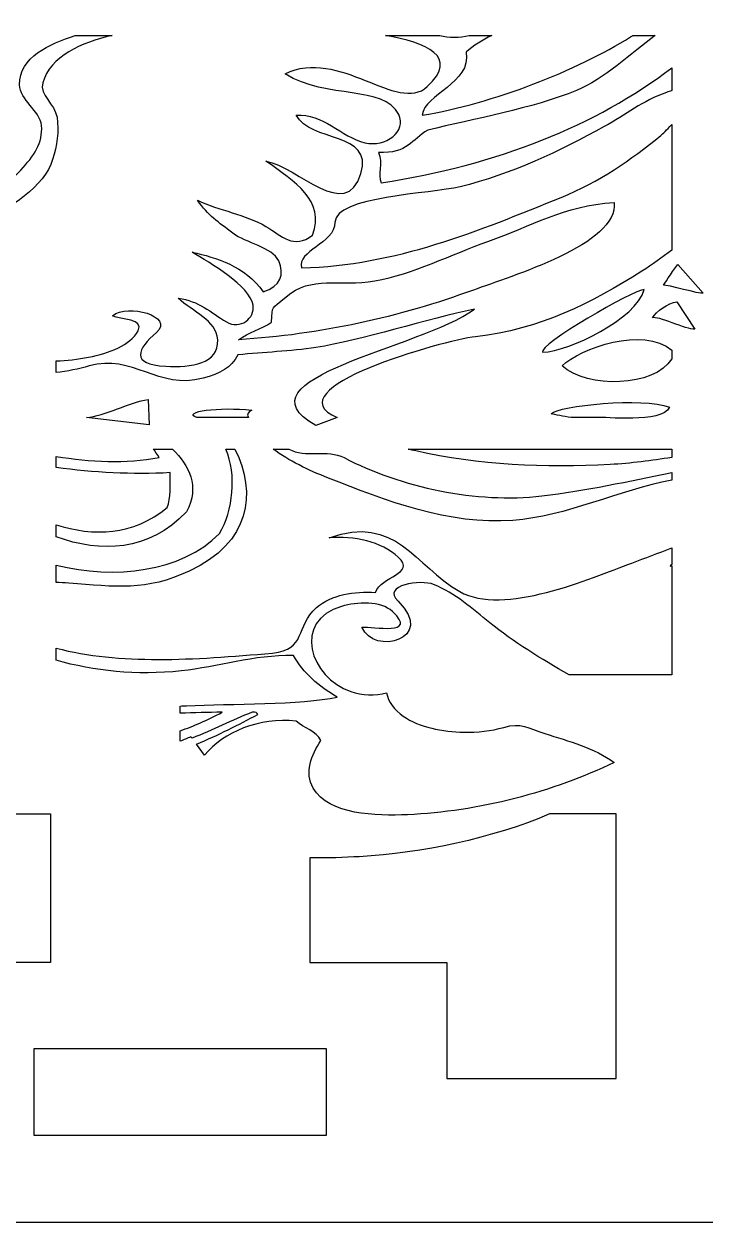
# Model space of a CAD drawing. Header units: centimetres. Extents: x -7.8 to 7.3, y -6 to 13.9.
# Drawn here: x -0.97 to 2.2, y 4.64 to 10.23 of the extents above; entities that cross this region are included whole.
import ezdxf

# ---------------------------------------------------------------- set-up
doc = ezdxf.new("R2010")
doc.units = ezdxf.units.CM
doc.header["$MEASUREMENT"] = 0
doc.layers.add('layer 1', color=7, linetype='Continuous')

msp = doc.modelspace()

# ---------------------------------------------------------------- linework, layer by layer
at = {"layer": 'layer 1', "color": 30}
for points, knots in [([(-7.76063, 13.89131), (-7.76063, 13.89131), (-5.05971, 13.89131), (-5.05971, 13.89131), (-5.05971, 13.89131), (-5.05971, 13.89131), (-5.05971, 13.17353), (-5.05971, 13.17353), (-5.05971, 13.17353), (-5.05971, 13.17353), (-4.19442, 13.17353), (-4.19442, 13.17353), (-4.19442, 13.17353), (-4.19442, 13.17353), (-4.19442, 12.55783), (-4.19442, 12.55783), (-4.19442, 12.55783), (-4.19442, 12.55783), (-2.87372, 12.55783), (-2.87372, 12.55783), (-2.87372, 12.55783), (-2.87372, 12.55783), (-2.87372, 13.89131), (-2.87372, 13.89131), (-2.87372, 13.89131), (-2.87372, 13.89131), (-0.23975, 13.89131), (-0.23975, 13.89131), (-0.23975, 13.89131), (-0.23975, 13.89131), (2.39421, 13.89131), (2.39421, 13.89131), (2.39421, 13.89131), (2.39421, 13.89131), (2.39421, 12.55783), (2.39421, 12.55783), (2.39421, 12.55783), (2.39421, 12.55783), (3.71491, 12.55783), (3.71491, 12.55783), (3.71491, 12.55783), (3.71491, 12.55783), (3.71491, 13.17353), (3.71491, 13.17353), (3.71491, 13.17353), (3.71491, 13.17353), (4.5802, 13.17353), (4.5802, 13.17353), (4.5802, 13.17353), (4.5802, 13.17353), (4.5802, 13.89131), (4.5802, 13.89131), (4.5802, 13.89131), (4.5802, 13.89131), (7.28112, 13.89131), (7.28112, 13.89131), (7.28112, 13.89131), (7.28112, 13.89131), (7.28112, 11.05528), (7.28112, 11.05528), (7.28112, 11.05528), (7.28112, 11.05528), (6.71779, 11.05528), (6.71779, 11.05528), (6.71779, 11.05528), (6.71779, 11.05528), (6.71779, 7.47615), (6.71779, 7.47615), (6.71779, 7.47615), (6.71779, 7.47615), (7.28112, 7.47615), (7.28112, 7.47615), (7.28112, 7.47615), (7.28112, 7.47615), (7.28112, 4.64433), (7.28112, 4.64433), (7.28112, 4.64433), (7.28112, 4.64433), (4.5802, 4.64433), (4.5802, 4.64433), (4.5802, 4.64433), (4.5802, 4.64433), (4.5802, 5.36721), (4.5802, 5.36721), (4.5802, 5.36721), (4.5802, 5.36721), (3.71491, 5.36721), (3.71491, 5.36721), (3.71491, 5.36721), (3.71491, 5.36721), (3.71491, 5.85966), (3.71491, 5.85966), (3.71491, 5.85966), (3.71491, 5.85966), (2.39421, 5.85966), (2.39421, 5.85966), (2.39421, 5.85966), (2.39421, 5.85966), (2.39421, 4.64433), (2.39421, 4.64433), (2.39421, 4.64433), (2.39421, 4.64433), (-0.23975, 4.64433), (-0.23975, 4.64433), (-0.23975, 4.64433), (-0.23975, 4.64433), (-2.87372, 4.64433), (-2.87372, 4.64433), (-2.87372, 4.64433), (-2.87372, 4.64433), (-2.87372, 5.85966), (-2.87372, 5.85966), (-2.87372, 5.85966), (-2.87372, 5.85966), (-4.19442, 5.85966), (-4.19442, 5.85966), (-4.19442, 5.85966), (-4.19442, 5.85966), (-4.19442, 5.36721), (-4.19442, 5.36721), (-4.19442, 5.36721), (-4.19442, 5.36721), (-5.05971, 5.36721), (-5.05971, 5.36721), (-5.05971, 5.36721), (-5.05971, 5.36721), (-5.05971, 4.64433), (-5.05971, 4.64433), (-5.05971, 4.64433), (-5.05971, 4.64433), (-7.76063, 4.64433), (-7.76063, 4.64433), (-7.76063, 4.64433), (-7.76063, 4.64433), (-7.76063, 7.47615), (-7.76063, 7.47615), (-7.76063, 7.47615), (-7.76063, 7.47615), (-7.1973, 7.47615), (-7.1973, 7.47615), (-7.1973, 7.47615), (-7.1973, 7.47615), (-7.1973, 11.05528), (-7.1973, 11.05528), (-7.1973, 11.05528), (-7.1973, 11.05528), (-7.76063, 11.05528), (-7.76063, 11.05528), (-7.76063, 11.05528), (-7.76063, 11.05528), (-7.76063, 13.89131), (-7.76063, 13.89131)], [0, 0, 0, 0, 0.025641, 0.025641, 0.025641, 0.025641, 0.0512821, 0.0512821, 0.0512821, 0.0512821, 0.0769231, 0.0769231, 0.0769231, 0.0769231, 0.1025641, 0.1025641, 0.1025641, 0.1025641, 0.1282051, 0.1282051, 0.1282051, 0.1282051, 0.1538462, 0.1538462, 0.1538462, 0.1538462, 0.1794872, 0.1794872, 0.1794872, 0.1794872, 0.2051282, 0.2051282, 0.2051282, 0.2051282, 0.2307692, 0.2307692, 0.2307692, 0.2307692, 0.2564103, 0.2564103, 0.2564103, 0.2564103, 0.2820513, 0.2820513, 0.2820513, 0.2820513, 0.3076923, 0.3076923, 0.3076923, 0.3076923, 0.3333333, 0.3333333, 0.3333333, 0.3333333, 0.3589744, 0.3589744, 0.3589744, 0.3589744, 0.3846154, 0.3846154, 0.3846154, 0.3846154, 0.4102564, 0.4102564, 0.4102564, 0.4102564, 0.4358974, 0.4358974, 0.4358974, 0.4358974, 0.4615385, 0.4615385, 0.4615385, 0.4615385, 0.4871795, 0.4871795, 0.4871795, 0.4871795, 0.5128205, 0.5128205, 0.5128205, 0.5128205, 0.5384615, 0.5384615, 0.5384615, 0.5384615, 0.5641026, 0.5641026, 0.5641026, 0.5641026, 0.5897436, 0.5897436, 0.5897436, 0.5897436, 0.6153846, 0.6153846, 0.6153846, 0.6153846, 0.6410256, 0.6410256, 0.6410256, 0.6410256, 0.6666667, 0.6666667, 0.6666667, 0.6666667, 0.6923077, 0.6923077, 0.6923077, 0.6923077, 0.7179487, 0.7179487, 0.7179487, 0.7179487, 0.7435897, 0.7435897, 0.7435897, 0.7435897, 0.7692308, 0.7692308, 0.7692308, 0.7692308, 0.7948718, 0.7948718, 0.7948718, 0.7948718, 0.8205128, 0.8205128, 0.8205128, 0.8205128, 0.8461538, 0.8461538, 0.8461538, 0.8461538, 0.8717949, 0.8717949, 0.8717949, 0.8717949, 0.8974359, 0.8974359, 0.8974359, 0.8974359, 0.9230769, 0.9230769, 0.9230769, 0.9230769, 0.9487179, 0.9487179, 0.9487179, 0.9487179, 1, 1, 1, 1]), ([(-0.55715, 10.17455), (-0.55715, 10.17455), (-0.72831, 10.17455), (-0.72831, 10.17455), (-0.72831, 10.17455), (-0.84884, 10.13485), (-0.98929, 10.07307), (-0.98817, 9.94418), (-0.98817, 9.94418), (-0.98754, 9.87286), (-0.89208, 9.82462), (-0.88541, 9.7546), (-0.88541, 9.7546), (-0.87761, 9.67302), (-0.92179, 9.61157), (-0.9819, 9.54668), (-0.9819, 9.54668), (-1.13603, 9.3803), (-1.31766, 9.35435), (-1.51229, 9.24357), (-1.51229, 9.24357), (-1.87946, 9.03458), (-1.63802, 8.69887), (-1.28098, 8.62751), (-1.28098, 8.62751), (-1.20085, 8.61148), (-1.11661, 8.60023), (-1.03186, 8.59619), (-1.03186, 8.59619), (-1.03186, 8.59619), (-1.03186, 8.65607), (-1.03186, 8.65607), (-1.03186, 8.65607), (-1.22272, 8.66295), (-1.4083, 8.72088), (-1.51978, 8.82362), (-1.51978, 8.82362), (-1.80751, 9.08881), (-1.39926, 9.21234), (-1.17308, 9.30594), (-1.17308, 9.30594), (-1.02932, 9.36544), (-0.87227, 9.4707), (-0.83365, 9.5963), (-0.83365, 9.5963), (-0.81406, 9.66009), (-0.80242, 9.72798), (-0.81329, 9.79352), (-0.81329, 9.79352), (-0.82336, 9.85414), (-0.89526, 9.8982), (-0.87974, 9.95337), (-0.87974, 9.95337), (-0.84521, 10.0762), (-0.69921, 10.14081), (-0.55715, 10.17455)], [0, 0, 0, 0, 0.0666667, 0.0666667, 0.0666667, 0.0666667, 0.1333333, 0.1333333, 0.1333333, 0.1333333, 0.2, 0.2, 0.2, 0.2, 0.2666667, 0.2666667, 0.2666667, 0.2666667, 0.3333333, 0.3333333, 0.3333333, 0.3333333, 0.4, 0.4, 0.4, 0.4, 0.4666667, 0.4666667, 0.4666667, 0.4666667, 0.5333333, 0.5333333, 0.5333333, 0.5333333, 0.6, 0.6, 0.6, 0.6, 0.6666667, 0.6666667, 0.6666667, 0.6666667, 0.7333333, 0.7333333, 0.7333333, 0.7333333, 0.8, 0.8, 0.8, 0.8, 0.8666667, 0.8666667, 0.8666667, 0.8666667, 1, 1, 1, 1]), ([(1.97263, 10.17455), (1.97263, 10.17455), (1.86863, 10.17455), (1.86863, 10.17455), (1.86863, 10.17455), (1.86489, 10.17215), (1.86122, 10.16981), (1.85762, 10.16755), (1.85762, 10.16755), (1.60746, 10.01066), (1.21792, 9.85714), (0.88749, 9.80202), (0.88749, 9.80202), (0.89622, 9.9032), (1.11855, 9.95021), (1.09173, 10.09647), (1.09173, 10.09647), (1.12482, 10.12786), (1.16853, 10.15079), (1.21121, 10.17455), (1.21121, 10.17455), (1.21121, 10.17455), (1.10641, 10.17455), (1.10641, 10.17455), (1.10641, 10.17455), (1.06076, 10.16317), (1.0117, 10.16218), (0.9695, 10.17455), (0.9695, 10.17455), (0.9695, 10.17455), (0.71612, 10.17455), (0.71612, 10.17455), (0.71612, 10.17455), (0.90559, 10.13913), (1.06381, 10.07692), (0.91077, 9.93566), (0.91077, 9.93566), (0.77298, 9.80846), (0.49759, 10.12063), (0.24925, 9.99494), (0.24925, 9.99494), (0.44591, 9.87313), (0.70779, 9.94483), (0.77782, 9.80587), (0.77782, 9.80587), (0.817, 9.7281), (0.7177, 9.65131), (0.62031, 9.67433), (0.62031, 9.67433), (0.51061, 9.70028), (0.42384, 9.81389), (0.30032, 9.80202), (0.30032, 9.80202), (0.36573, 9.6752), (0.6609, 9.72621), (0.60214, 9.53146), (0.60214, 9.53146), (0.53275, 9.30143), (0.30821, 9.56234), (0.1599, 9.58881), (0.1599, 9.58881), (0.2949, 9.49057), (0.43521, 9.40757), (0.37689, 9.24357), (0.37689, 9.24357), (0.28792, 9.17491), (0.23325, 9.24139), (0.1599, 9.28417), (0.1599, 9.28417), (0.06329, 9.34054), (-0.05765, 9.35757), (-0.15923, 9.40602), (-0.15923, 9.40602), (-0.10961, 9.33446), (-0.06286, 9.30497), (0.00571, 9.25252), (0.00571, 9.25252), (0.06631, 9.20617), (0.18961, 9.18721), (0.21905, 9.1238), (0.21905, 9.1238), (0.24759, 9.06232), (0.22802, 9.00478), (0.14712, 8.97957), (0.14712, 8.97957), (0.06093, 9.10002), (-0.07205, 9.13942), (-0.18399, 9.16362), (-0.18399, 9.16362), (-0.10065, 9.11464), (0.08428, 9.00691), (0.09971, 8.91705), (0.09971, 8.91705), (0.1099, 8.85778), (0.04105, 8.80027), (-0.0248, 8.83942), (-0.0248, 8.83942), (-0.09724, 8.8825), (-0.15351, 8.93788), (-0.24856, 8.94912), (-0.24856, 8.94912), (-0.18345, 8.88773), (-0.06998, 8.84633), (-0.06503, 8.75595), (-0.06503, 8.75595), (-0.05885, 8.64311), (-0.18881, 8.6256), (-0.30649, 8.63239), (-0.30649, 8.63239), (-0.47551, 8.64213), (-0.43789, 8.71256), (-0.3502, 8.79032), (-0.3502, 8.79032), (-0.26584, 8.8651), (-0.48341, 8.9277), (-0.55495, 8.86788), (-0.55495, 8.86788), (-0.51617, 8.84926), (-0.40544, 8.85374), (-0.4358, 8.79718), (-0.4358, 8.79718), (-0.45395, 8.76334), (-0.48855, 8.7374), (-0.52749, 8.71857), (-0.52749, 8.71857), (-0.61291, 8.6773), (-0.7174, 8.66246), (-0.81784, 8.65721), (-0.81784, 8.65721), (-0.81784, 8.65721), (-0.81784, 8.6029), (-0.81784, 8.6029), (-0.81784, 8.6029), (-0.76494, 8.60921), (-0.71309, 8.61928), (-0.66321, 8.63377), (-0.66321, 8.63377), (-0.46115, 8.69247), (-0.34275, 8.51946), (-0.13339, 8.57694), (-0.13339, 8.57694), (-0.0523, 8.5992), (-0.00371, 8.62484), (0.02888, 8.68541), (0.02888, 8.68541), (0.14942, 8.69764), (0.27291, 8.70223), (0.39229, 8.72016), (0.39229, 8.72016), (0.59862, 8.75116), (0.92011, 8.85597), (1.13002, 8.89835), (1.13002, 8.89835), (0.88003, 8.71531), (0.00323, 8.57623), (0.39209, 8.3563), (0.39209, 8.3563), (0.39209, 8.3563), (0.49188, 8.39317), (0.49188, 8.39317), (0.49188, 8.39317), (0.1831, 8.52727), (0.98412, 8.75245), (1.13602, 8.7699), (1.13602, 8.7699), (1.43451, 8.80421), (1.67524, 8.92641), (1.90995, 9.07558), (1.90995, 9.07558), (1.95859, 9.1065), (2.00501, 9.13934), (2.0494, 9.17383), (2.0494, 9.17383), (2.0494, 9.17383), (2.0494, 9.75869), (2.0494, 9.75869), (2.0494, 9.75869), (2.02594, 9.73379), (2.00736, 9.71519), (1.99817, 9.70774), (1.99817, 9.70774), (1.85674, 9.59305), (1.71398, 9.49228), (1.5344, 9.41947), (1.5344, 9.41947), (1.15438, 9.26534), (0.76229, 9.10081), (0.32582, 9.09125), (0.32582, 9.09125), (0.30142, 9.17039), (0.48056, 9.20321), (0.48085, 9.30306), (0.48085, 9.30306), (0.48124, 9.42458), (0.9268, 9.43572), (1.0637, 9.46891), (1.0637, 9.46891), (1.30045, 9.52632), (1.52992, 9.63629), (1.73504, 9.74927), (1.73504, 9.74927), (1.83469, 9.80415), (1.914, 9.86991), (2.02489, 9.90859), (2.02489, 9.90859), (2.03308, 9.91144), (2.04125, 9.91438), (2.0494, 9.91739), (2.0494, 9.91739), (2.0494, 9.91739), (2.0494, 10.02343), (2.0494, 10.02343), (2.0494, 10.02343), (1.69756, 9.75449), (1.23864, 9.57075), (0.69601, 9.48725), (0.69601, 9.48725), (0.67739, 9.52503), (0.70623, 9.57792), (0.68326, 9.62941), (0.68326, 9.62941), (0.8209, 9.62145), (0.83867, 9.69022), (0.91303, 9.73262), (0.91303, 9.73262), (1.12838, 9.78634), (1.39965, 9.83297), (1.60578, 9.91792), (1.60578, 9.91792), (1.73374, 9.97064), (1.86041, 10.09124), (1.97263, 10.17455)], [0, 0, 0, 0, 0.0169492, 0.0169492, 0.0169492, 0.0169492, 0.0338983, 0.0338983, 0.0338983, 0.0338983, 0.0508475, 0.0508475, 0.0508475, 0.0508475, 0.0677966, 0.0677966, 0.0677966, 0.0677966, 0.0847458, 0.0847458, 0.0847458, 0.0847458, 0.1016949, 0.1016949, 0.1016949, 0.1016949, 0.1186441, 0.1186441, 0.1186441, 0.1186441, 0.1355932, 0.1355932, 0.1355932, 0.1355932, 0.1525424, 0.1525424, 0.1525424, 0.1525424, 0.1694915, 0.1694915, 0.1694915, 0.1694915, 0.1864407, 0.1864407, 0.1864407, 0.1864407, 0.2033898, 0.2033898, 0.2033898, 0.2033898, 0.220339, 0.220339, 0.220339, 0.220339, 0.2372881, 0.2372881, 0.2372881, 0.2372881, 0.2542373, 0.2542373, 0.2542373, 0.2542373, 0.2711864, 0.2711864, 0.2711864, 0.2711864, 0.2881356, 0.2881356, 0.2881356, 0.2881356, 0.3050847, 0.3050847, 0.3050847, 0.3050847, 0.3220339, 0.3220339, 0.3220339, 0.3220339, 0.3389831, 0.3389831, 0.3389831, 0.3389831, 0.3559322, 0.3559322, 0.3559322, 0.3559322, 0.3728814, 0.3728814, 0.3728814, 0.3728814, 0.3898305, 0.3898305, 0.3898305, 0.3898305, 0.4067797, 0.4067797, 0.4067797, 0.4067797, 0.4237288, 0.4237288, 0.4237288, 0.4237288, 0.440678, 0.440678, 0.440678, 0.440678, 0.4576271, 0.4576271, 0.4576271, 0.4576271, 0.4745763, 0.4745763, 0.4745763, 0.4745763, 0.4915254, 0.4915254, 0.4915254, 0.4915254, 0.5084746, 0.5084746, 0.5084746, 0.5084746, 0.5254237, 0.5254237, 0.5254237, 0.5254237, 0.5423729, 0.5423729, 0.5423729, 0.5423729, 0.559322, 0.559322, 0.559322, 0.559322, 0.5762712, 0.5762712, 0.5762712, 0.5762712, 0.5932203, 0.5932203, 0.5932203, 0.5932203, 0.6101695, 0.6101695, 0.6101695, 0.6101695, 0.6271186, 0.6271186, 0.6271186, 0.6271186, 0.6440678, 0.6440678, 0.6440678, 0.6440678, 0.6610169, 0.6610169, 0.6610169, 0.6610169, 0.6779661, 0.6779661, 0.6779661, 0.6779661, 0.6949153, 0.6949153, 0.6949153, 0.6949153, 0.7118644, 0.7118644, 0.7118644, 0.7118644, 0.7288136, 0.7288136, 0.7288136, 0.7288136, 0.7457627, 0.7457627, 0.7457627, 0.7457627, 0.7627119, 0.7627119, 0.7627119, 0.7627119, 0.779661, 0.779661, 0.779661, 0.779661, 0.7966102, 0.7966102, 0.7966102, 0.7966102, 0.8135593, 0.8135593, 0.8135593, 0.8135593, 0.8305085, 0.8305085, 0.8305085, 0.8305085, 0.8474576, 0.8474576, 0.8474576, 0.8474576, 0.8644068, 0.8644068, 0.8644068, 0.8644068, 0.8813559, 0.8813559, 0.8813559, 0.8813559, 0.8983051, 0.8983051, 0.8983051, 0.8983051, 0.9152542, 0.9152542, 0.9152542, 0.9152542, 0.9322034, 0.9322034, 0.9322034, 0.9322034, 0.9491525, 0.9491525, 0.9491525, 0.9491525, 0.9661017, 0.9661017, 0.9661017, 0.9661017, 1, 1, 1, 1]), ([(1.78106, 9.39588), (1.54485, 9.38039), (1.39757, 9.28563), (1.19275, 9.21367), (1.19275, 9.21367), (1.02653, 9.15528), (0.84333, 9.06055), (0.66644, 9.0302), (0.66644, 9.0302), (0.50248, 9.00207), (0.36981, 9.05756), (0.25356, 8.95646), (0.25356, 8.95646), (0.17937, 8.89195), (0.19185, 8.92256), (0.18543, 8.83742), (0.18543, 8.83742), (0.13792, 8.80596), (0.07784, 8.78974), (0.03224, 8.75618), (0.03224, 8.75618), (0.41132, 8.77948), (0.78167, 8.86119), (1.12642, 8.98788), (1.12642, 8.98788), (1.29738, 9.05069), (1.80621, 9.20244), (1.78106, 9.39588)], [0, 0, 0, 0, 0.125, 0.125, 0.125, 0.125, 0.25, 0.25, 0.25, 0.25, 0.375, 0.375, 0.375, 0.375, 0.5, 0.5, 0.5, 0.5, 0.625, 0.625, 0.625, 0.625, 0.75, 0.75, 0.75, 0.75, 1, 1, 1, 1]), ([(2.19523, 8.97317), (2.19523, 8.97317), (2.07734, 9.10676), (2.07734, 9.10676), (2.07734, 9.10676), (2.06225, 9.08932), (2.02314, 9.02966), (2.01079, 9.01003), (2.01079, 9.01003), (2.02494, 9.01423), (2.18352, 8.96702), (2.19523, 8.97317)], [0, 0, 0, 0, 0.25, 0.25, 0.25, 0.25, 0.5, 0.5, 0.5, 0.5, 1, 1, 1, 1]), ([(1.92144, 8.98973), (1.8816, 8.85207), (1.57617, 8.70356), (1.44708, 8.69779), (1.44708, 8.69779), (1.42627, 8.72981), (1.87274, 8.99132), (1.92144, 8.98973)], [0, 0, 0, 0, 0.3333333, 0.3333333, 0.3333333, 0.3333333, 1, 1, 1, 1]), ([(2.15667, 8.80515), (2.15667, 8.80515), (2.07286, 8.93254), (2.07286, 8.93254), (2.07286, 8.93254), (2.03294, 8.92737), (1.97635, 8.88806), (1.95975, 8.85773), (1.95975, 8.85773), (1.9797, 8.87036), (2.11995, 8.80168), (2.15667, 8.80515)], [0, 0, 0, 0, 0.25, 0.25, 0.25, 0.25, 0.5, 0.5, 0.5, 0.5, 1, 1, 1, 1]), ([(2.0494, 8.66779), (2.0494, 8.66779), (2.0494, 8.70714), (2.0494, 8.70714), (2.0494, 8.70714), (1.91715, 8.82077), (1.62297, 8.7167), (1.5385, 8.63436), (1.5385, 8.63436), (1.65588, 8.52909), (1.96912, 8.53296), (2.0494, 8.66779)], [0, 0, 0, 0, 0.25, 0.25, 0.25, 0.25, 0.5, 0.5, 0.5, 0.5, 1, 1, 1, 1]), ([(1.58156, 8.39317), (1.58156, 8.39317), (1.70769, 8.39317), (1.70769, 8.39317), (1.70769, 8.39317), (1.72428, 8.39844), (2.00725, 8.36453), (2.03831, 8.44123), (2.03831, 8.44123), (1.91475, 8.49047), (1.52361, 8.44867), (1.48743, 8.41095), (1.48743, 8.41095), (1.50761, 8.40722), (1.54316, 8.39901), (1.58156, 8.39317)], [0, 0, 0, 0, 0.2, 0.2, 0.2, 0.2, 0.4, 0.4, 0.4, 0.4, 0.6, 0.6, 0.6, 0.6, 1, 1, 1, 1]), ([(-0.67618, 8.39317), (-0.67618, 8.39317), (-0.38445, 8.35964), (-0.38445, 8.35964), (-0.38445, 8.35964), (-0.38445, 8.35964), (-0.38956, 8.47688), (-0.38956, 8.47688), (-0.38956, 8.47688), (-0.47008, 8.46707), (-0.59383, 8.39979), (-0.67618, 8.39317)], [0, 0, 0, 0, 0.25, 0.25, 0.25, 0.25, 0.5, 0.5, 0.5, 0.5, 1, 1, 1, 1]), ([(-0.16248, 8.39317), (-0.16248, 8.39317), (0.07779, 8.39317), (0.07779, 8.39317), (0.07779, 8.39317), (0.0698, 8.40896), (0.07626, 8.41928), (0.09394, 8.42804), (0.09394, 8.42804), (-0.0568, 8.44424), (-0.2355, 8.42144), (-0.16248, 8.39317)], [0, 0, 0, 0, 0.25, 0.25, 0.25, 0.25, 0.5, 0.5, 0.5, 0.5, 1, 1, 1, 1]), ([(-0.27501, 8.24647), (-0.27501, 8.24647), (-0.36593, 8.24647), (-0.36593, 8.24647), (-0.36593, 8.24647), (-0.35538, 8.23503), (-0.346, 8.22223), (-0.33792, 8.20789), (-0.33792, 8.20789), (-0.49339, 8.17721), (-0.65889, 8.18639), (-0.81784, 8.21247), (-0.81784, 8.21247), (-0.81784, 8.21247), (-0.81784, 8.16008), (-0.81784, 8.16008), (-0.81784, 8.16008), (-0.6443, 8.13821), (-0.4603, 8.12596), (-0.28688, 8.13682), (-0.28688, 8.13682), (-0.28576, 8.0784), (-0.2841, 8.01954), (-0.29963, 7.97436), (-0.29963, 7.97436), (-0.4588, 7.84263), (-0.64478, 7.83808), (-0.81784, 7.89412), (-0.81784, 7.89412), (-0.81784, 7.89412), (-0.81784, 7.83798), (-0.81784, 7.83798), (-0.81784, 7.83798), (-0.60813, 7.76187), (-0.38778, 7.7679), (-0.21027, 7.95405), (-0.21027, 7.95405), (-0.14668, 8.07577), (-0.19919, 8.16823), (-0.27501, 8.24647)], [0, 0, 0, 0, 0.0909091, 0.0909091, 0.0909091, 0.0909091, 0.1818182, 0.1818182, 0.1818182, 0.1818182, 0.2727273, 0.2727273, 0.2727273, 0.2727273, 0.3636364, 0.3636364, 0.3636364, 0.3636364, 0.4545455, 0.4545455, 0.4545455, 0.4545455, 0.5454545, 0.5454545, 0.5454545, 0.5454545, 0.6363636, 0.6363636, 0.6363636, 0.6363636, 0.7272727, 0.7272727, 0.7272727, 0.7272727, 0.8181818, 0.8181818, 0.8181818, 0.8181818, 1, 1, 1, 1]), ([(0.01531, 8.24647), (0.01531, 8.24647), (-0.02729, 8.24647), (-0.02729, 8.24647), (-0.02729, 8.24647), (0.02463, 8.12704), (0.00646, 7.9594), (-0.05712, 7.8525), (-0.05712, 7.8525), (-0.23679, 7.6715), (-0.54416, 7.63881), (-0.81784, 7.70568), (-0.81784, 7.70568), (-0.81784, 7.70568), (-0.81784, 7.62547), (-0.81784, 7.62547), (-0.81784, 7.62547), (-0.7979, 7.62428), (-0.77797, 7.62295), (-0.75806, 7.62146), (-0.75806, 7.62146), (-0.54126, 7.60519), (-0.39791, 7.58356), (-0.1978, 7.67774), (-0.1978, 7.67774), (0.08726, 7.81193), (0.11742, 8.03813), (0.01531, 8.24647)], [0, 0, 0, 0, 0.125, 0.125, 0.125, 0.125, 0.25, 0.25, 0.25, 0.25, 0.375, 0.375, 0.375, 0.375, 0.5, 0.5, 0.5, 0.5, 0.625, 0.625, 0.625, 0.625, 0.75, 0.75, 0.75, 0.75, 1, 1, 1, 1]), ([(0.26674, 8.24647), (0.26674, 8.24647), (0.19278, 8.24647), (0.19278, 8.24647), (0.19278, 8.24647), (0.26891, 8.19112), (0.35327, 8.14983), (0.45027, 8.11144), (0.45027, 8.11144), (0.71638, 8.00607), (1.01272, 7.89166), (1.30873, 7.91411), (1.30873, 7.91411), (1.55845, 7.93305), (1.80389, 8.05391), (2.0494, 8.10234), (2.0494, 8.10234), (2.0494, 8.10234), (2.0494, 8.13778), (2.0494, 8.13778), (2.0494, 8.13778), (1.84926, 8.09584), (1.64937, 8.05312), (1.44437, 8.02855), (1.44437, 8.02855), (1.14154, 7.99224), (0.78844, 8.06799), (0.52341, 8.20681), (0.52341, 8.20681), (0.44561, 8.24756), (0.34186, 8.20243), (0.26674, 8.24647)], [0, 0, 0, 0, 0.1111111, 0.1111111, 0.1111111, 0.1111111, 0.2222222, 0.2222222, 0.2222222, 0.2222222, 0.3333333, 0.3333333, 0.3333333, 0.3333333, 0.4444444, 0.4444444, 0.4444444, 0.4444444, 0.5555556, 0.5555556, 0.5555556, 0.5555556, 0.6666667, 0.6666667, 0.6666667, 0.6666667, 0.7777778, 0.7777778, 0.7777778, 0.7777778, 1, 1, 1, 1]), ([(2.0494, 8.24647), (2.0494, 8.24647), (0.82184, 8.24647), (0.82184, 8.24647), (0.82184, 8.24647), (0.83358, 8.24359), (0.84534, 8.2408), (0.85714, 8.23809), (0.85714, 8.23809), (1.15026, 8.17092), (1.45936, 8.15743), (1.76249, 8.17442), (1.76249, 8.17442), (1.85945, 8.17984), (1.95479, 8.19228), (2.0494, 8.20755), (2.0494, 8.20755), (2.0494, 8.20755), (2.0494, 8.24647), (2.0494, 8.24647)], [0, 0, 0, 0, 0.1666667, 0.1666667, 0.1666667, 0.1666667, 0.3333333, 0.3333333, 0.3333333, 0.3333333, 0.5, 0.5, 0.5, 0.5, 0.6666667, 0.6666667, 0.6666667, 0.6666667, 1, 1, 1, 1]), ([(2.0494, 7.19477), (2.0494, 7.19477), (2.0494, 7.70315), (2.0494, 7.70315), (2.0494, 7.70315), (2.04687, 7.70257), (2.04437, 7.70205), (2.04184, 7.70144), (2.04184, 7.70144), (2.04436, 7.70388), (2.04688, 7.70627), (2.0494, 7.70868), (2.0494, 7.70868), (2.0494, 7.70868), (2.0494, 7.78646), (2.0494, 7.78646), (2.0494, 7.78646), (1.98801, 7.76238), (1.9263, 7.73849), (1.86397, 7.71534), (1.86397, 7.71534), (1.66917, 7.64299), (1.26378, 7.46621), (1.06206, 7.58252), (1.06206, 7.58252), (0.85211, 7.70356), (0.76416, 7.94567), (0.45349, 7.83221), (0.45349, 7.83221), (0.56852, 7.84421), (0.6986, 7.81454), (0.77577, 7.74294), (0.77577, 7.74294), (0.86179, 7.6631), (0.69202, 7.65534), (0.67048, 7.57837), (0.67048, 7.57837), (0.57014, 7.58463), (0.46601, 7.56915), (0.3957, 7.50756), (0.3957, 7.50756), (0.2949, 7.41925), (0.34954, 7.31039), (0.19004, 7.2961), (0.19004, 7.2961), (-0.18352, 7.26265), (-0.51899, 7.24176), (-0.81784, 7.31882), (-0.81784, 7.31882), (-0.81784, 7.31882), (-0.81784, 7.26228), (-0.81784, 7.26228), (-0.81784, 7.26228), (-0.64035, 7.21233), (-0.44317, 7.1907), (-0.23581, 7.21282), (-0.23581, 7.21282), (-0.06139, 7.23145), (0.10086, 7.28793), (0.28754, 7.2839), (0.28754, 7.2839), (0.3348, 7.20304), (0.40494, 7.14038), (0.49179, 7.09097), (0.49179, 7.09097), (0.32339, 7.05376), (-0.00505, 7.06048), (-0.21027, 7.05037), (-0.21027, 7.05037), (-0.22015, 7.04988), (-0.22998, 7.04947), (-0.23975, 7.04911), (-0.23975, 7.04911), (-0.23975, 7.04911), (-0.23975, 7.01556), (-0.23975, 7.01556), (-0.23975, 7.01556), (-0.17504, 7.01762), (-0.10992, 7.01969), (-0.04434, 7.01991), (-0.04434, 7.01991), (-0.11356, 6.98353), (-0.17691, 6.95516), (-0.23975, 6.9337), (-0.23975, 6.9337), (-0.23975, 6.9337), (-0.23975, 6.8848), (-0.23975, 6.8848), (-0.23975, 6.8848), (-0.22273, 6.89169), (-0.20593, 6.89871), (-0.18934, 6.90585), (-0.18934, 6.90585), (-0.18934, 6.90585), (-0.18438, 6.89917), (-0.18438, 6.89917), (-0.18438, 6.89917), (-0.08748, 6.9381), (0.00011, 6.98337), (0.09606, 7.01991), (0.09606, 7.01991), (0.11092, 7.02156), (0.11879, 7.01766), (0.12161, 7.00975), (0.12161, 7.00975), (0.03189, 6.96168), (-0.06232, 6.914), (-0.16334, 6.87084), (-0.16334, 6.87084), (-0.16334, 6.87084), (-0.12587, 6.82037), (-0.12587, 6.82037), (-0.12587, 6.82037), (-0.03879, 6.92807), (0.12847, 6.9967), (0.30032, 6.97929), (0.30032, 6.97929), (0.33611, 6.946), (0.39564, 6.9327), (0.41518, 6.88791), (0.41518, 6.88791), (0.3713, 6.82142), (0.33664, 6.73862), (0.38011, 6.66578), (0.38011, 6.66578), (0.45445, 6.5412), (0.6718, 6.53635), (0.81922, 6.54254), (0.81922, 6.54254), (1.14704, 6.5563), (1.50168, 6.64909), (1.78106, 6.78636), (1.78106, 6.78636), (1.69077, 6.85272), (1.56994, 6.88543), (1.45804, 6.9211), (1.45804, 6.9211), (1.37609, 6.94721), (1.34996, 6.97354), (1.26709, 6.94974), (1.26709, 6.94974), (1.20781, 6.93272), (1.14401, 6.92584), (1.08116, 6.92686), (1.08116, 6.92686), (0.98228, 6.92847), (0.87519, 6.94923), (0.79881, 7.00181), (0.79881, 7.00181), (0.75768, 7.03013), (0.72876, 7.06798), (0.72155, 7.11129), (0.72155, 7.11129), (0.66743, 7.09565), (0.60794, 7.09962), (0.55545, 7.11706), (0.55545, 7.11706), (0.36413, 7.18051), (0.27928, 7.44674), (0.51213, 7.51355), (0.51213, 7.51355), (0.58254, 7.53376), (0.69503, 7.54049), (0.74917, 7.48934), (0.74917, 7.48934), (0.87214, 7.37311), (0.6567, 7.42291), (0.60666, 7.41591), (0.60666, 7.41591), (0.66018, 7.28266), (0.95658, 7.35959), (0.77479, 7.53713), (0.77479, 7.53713), (0.69531, 7.61473), (0.8828, 7.63887), (0.94054, 7.61559), (0.94054, 7.61559), (1.04233, 7.57456), (1.1222, 7.50084), (1.2015, 7.43752), (1.2015, 7.43752), (1.31331, 7.34822), (1.43982, 7.2687), (1.57144, 7.19477), (1.57144, 7.19477), (1.57144, 7.19477), (2.0494, 7.19477), (2.0494, 7.19477)], [0, 0, 0, 0, 0.0208333, 0.0208333, 0.0208333, 0.0208333, 0.0416667, 0.0416667, 0.0416667, 0.0416667, 0.0625, 0.0625, 0.0625, 0.0625, 0.0833333, 0.0833333, 0.0833333, 0.0833333, 0.1041667, 0.1041667, 0.1041667, 0.1041667, 0.125, 0.125, 0.125, 0.125, 0.1458333, 0.1458333, 0.1458333, 0.1458333, 0.1666667, 0.1666667, 0.1666667, 0.1666667, 0.1875, 0.1875, 0.1875, 0.1875, 0.2083333, 0.2083333, 0.2083333, 0.2083333, 0.2291667, 0.2291667, 0.2291667, 0.2291667, 0.25, 0.25, 0.25, 0.25, 0.2708333, 0.2708333, 0.2708333, 0.2708333, 0.2916667, 0.2916667, 0.2916667, 0.2916667, 0.3125, 0.3125, 0.3125, 0.3125, 0.3333333, 0.3333333, 0.3333333, 0.3333333, 0.3541667, 0.3541667, 0.3541667, 0.3541667, 0.375, 0.375, 0.375, 0.375, 0.3958333, 0.3958333, 0.3958333, 0.3958333, 0.4166667, 0.4166667, 0.4166667, 0.4166667, 0.4375, 0.4375, 0.4375, 0.4375, 0.4583333, 0.4583333, 0.4583333, 0.4583333, 0.4791667, 0.4791667, 0.4791667, 0.4791667, 0.5, 0.5, 0.5, 0.5, 0.5208333, 0.5208333, 0.5208333, 0.5208333, 0.5416667, 0.5416667, 0.5416667, 0.5416667, 0.5625, 0.5625, 0.5625, 0.5625, 0.5833333, 0.5833333, 0.5833333, 0.5833333, 0.6041667, 0.6041667, 0.6041667, 0.6041667, 0.625, 0.625, 0.625, 0.625, 0.6458333, 0.6458333, 0.6458333, 0.6458333, 0.6666667, 0.6666667, 0.6666667, 0.6666667, 0.6875, 0.6875, 0.6875, 0.6875, 0.7083333, 0.7083333, 0.7083333, 0.7083333, 0.7291667, 0.7291667, 0.7291667, 0.7291667, 0.75, 0.75, 0.75, 0.75, 0.7708333, 0.7708333, 0.7708333, 0.7708333, 0.7916667, 0.7916667, 0.7916667, 0.7916667, 0.8125, 0.8125, 0.8125, 0.8125, 0.8333333, 0.8333333, 0.8333333, 0.8333333, 0.8541667, 0.8541667, 0.8541667, 0.8541667, 0.875, 0.875, 0.875, 0.875, 0.8958333, 0.8958333, 0.8958333, 0.8958333, 0.9166667, 0.9166667, 0.9166667, 0.9166667, 0.9375, 0.9375, 0.9375, 0.9375, 0.9583333, 0.9583333, 0.9583333, 0.9583333, 1, 1, 1, 1]), ([(-0.84295, 6.54616), (-0.84295, 6.54616), (-2.27052, 6.54616), (-2.27052, 6.54616), (-2.27052, 6.54616), (-2.27052, 6.17632), (-2.27052, 5.68335), (-2.27052, 5.31402), (-2.27052, 5.31402), (-2.27052, 5.31402), (-1.48093, 5.31402), (-1.48093, 5.31402), (-1.48093, 5.31402), (-1.48093, 5.31402), (-1.48093, 5.85325), (-1.48093, 5.85325), (-1.48093, 5.85325), (-1.48093, 5.85325), (-0.84295, 5.85325), (-0.84295, 5.85325), (-0.84295, 5.85325), (-0.84295, 5.85325), (-0.84295, 6.54616), (-0.84295, 6.54616)], [0, 0, 0, 0, 0.1428571, 0.1428571, 0.1428571, 0.1428571, 0.2857143, 0.2857143, 0.2857143, 0.2857143, 0.4285714, 0.4285714, 0.4285714, 0.4285714, 0.5714286, 0.5714286, 0.5714286, 0.5714286, 0.7142857, 0.7142857, 0.7142857, 0.7142857, 1, 1, 1, 1]), ([(0.36344, 6.34182), (0.44638, 6.33981), (0.52663, 6.34308), (0.59418, 6.34695), (0.59418, 6.34695), (0.88678, 6.3637), (1.21281, 6.4319), (1.48044, 6.54616), (1.48044, 6.54616), (1.48044, 6.54616), (1.79101, 6.54616), (1.79101, 6.54616), (1.79101, 6.54616), (1.79101, 6.17632), (1.79101, 5.68335), (1.79101, 5.31402), (1.79101, 5.31402), (1.79101, 5.31402), (1.00142, 5.31402), (1.00142, 5.31402), (1.00142, 5.31402), (1.00142, 5.31402), (1.00142, 5.85325), (1.00142, 5.85325), (1.00142, 5.85325), (1.00142, 5.85325), (0.36344, 5.85325), (0.36344, 5.85325), (0.36344, 5.85325), (0.36344, 5.85325), (0.36344, 6.34182), (0.36344, 6.34182)], [0, 0, 0, 0, 0.1111111, 0.1111111, 0.1111111, 0.1111111, 0.2222222, 0.2222222, 0.2222222, 0.2222222, 0.3333333, 0.3333333, 0.3333333, 0.3333333, 0.4444444, 0.4444444, 0.4444444, 0.4444444, 0.5555556, 0.5555556, 0.5555556, 0.5555556, 0.6666667, 0.6666667, 0.6666667, 0.6666667, 0.7777778, 0.7777778, 0.7777778, 0.7777778, 1, 1, 1, 1]), ([(-0.92087, 5.45089), (-0.92087, 5.45089), (0.44136, 5.45089), (0.44136, 5.45089), (0.44136, 5.45089), (0.44136, 5.45089), (0.44136, 5.04921), (0.44136, 5.04921), (0.44136, 5.04921), (0.44136, 5.04921), (-0.92087, 5.04921), (-0.92087, 5.04921), (-0.92087, 5.04921), (-0.92087, 5.04921), (-0.92087, 5.45089), (-0.92087, 5.45089)], [0, 0, 0, 0, 0.2, 0.2, 0.2, 0.2, 0.4, 0.4, 0.4, 0.4, 0.6, 0.6, 0.6, 0.6, 1, 1, 1, 1])]:
    msp.add_open_spline(points, degree=3, knots=knots, dxfattribs=at)

doc.saveas('drawing.dxf')
